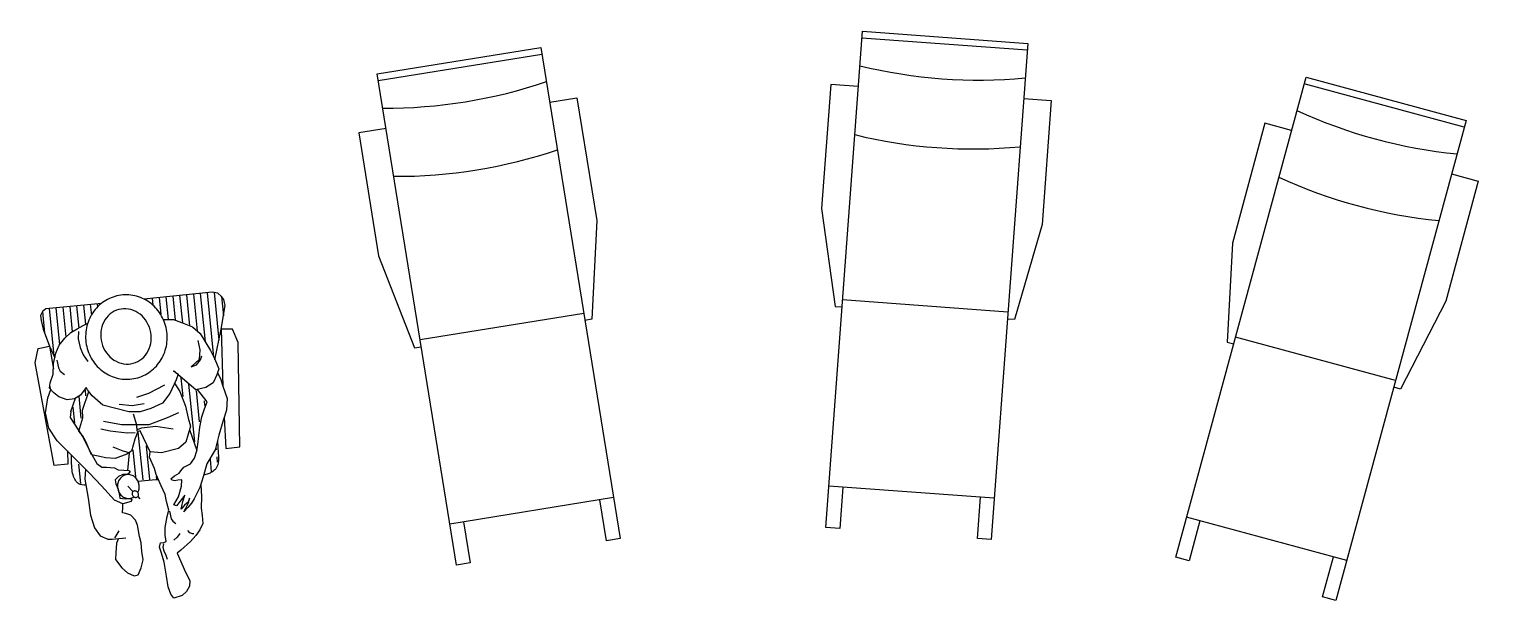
# Model space of a CAD drawing. Extents: x 25.14 to 30.52, y 62.05 to 64.18.
import ezdxf

# ---------------------------------------------------------------- set-up
doc = ezdxf.new("R2010")
doc.units = 0
doc.header["$LTSCALE"] = 1.5
doc.header["$MEASUREMENT"] = 0
doc.layers.get('0').update_dxf_attribs({"linetype": 'CONTINUOUS'})

# ---------------------------------------------------------------- blocks, each defined once
blk = doc.blocks.new('SOL')
for p, q in [((-0.6316, 0.1064), (-0.9872, 0.0302)), ((-0.1744, 0.1064), (-0.6316, 0.1064)), ((-0.1744, 0.0048), (-0.1744, 0.1064)), ((-1.6476, -0.6048), (-1.6476, 0.0048)), ((-0.9872, 0.0302), (-0.9872, 0.0048)), ((-0.9618, -0.6048), (-0.9618, 0.0048)), ((0.0034, -0.6048), (0.0034, 0.0048)), ((-0.9872, -0.6302), (-0.9872, -0.6048)), ((-0.6316, -0.7064), (-0.9872, -0.6302)), ((-0.1744, -0.6048), (-0.1744, -0.7064)), ((-0.1744, -0.7064), (-0.6316, -0.7064))]:
    blk.add_line(p, q)
blk.add_lwpolyline([(-1.6476, -0.046), (-1.8, -0.046), (-1.8, 0.0048), (0.0288, 0.0048), (0.0288, -0.6048), (-1.8, -0.6048), (-1.8, -0.554), (-1.6476, -0.554)])
for centre in [(1.4512, -0.3), (1.7052, -0.3)]:
    blk.add_arc(centre, 1.829, 170.4069, 189.5931)
blk = doc.blocks.new('HUV1')
for p, q in [((-0.1737, 0.7058), (-0.1025, 0.7058)), ((-0.1926, 0.655), (0.0456, 0.655)), ((-0.1906, 0.6804), (-0.0143, 0.6804)), ((-0.1926, 0.6296), (-0.0137, 0.6296)), ((-0.1926, 0.6042), (-0.0572, 0.6042)), ((0.2012, 0.6042), (0.2195, 0.6042)), ((0.3759, 0.6296), (0.3852, 0.6296)), ((0.4118, 0.6296), (0.4315, 0.6296)), ((0.4173, 0.6042), (0.4647, 0.6042)), ((-0.1926, 0.5788), (-0.0784, 0.5788)), ((-0.1926, 0.5534), (-0.0912, 0.5534)), ((0.1356, 0.5534), (0.3481, 0.5534)), ((0.1605, 0.5788), (0.2762, 0.5788)), ((-0.1926, 0.528), (-0.1036, 0.528)), ((-0.1926, 0.5026), (-0.1086, 0.5026)), ((0.1085, 0.528), (0.1783, 0.528)), ((-0.1926, 0.4772), (-0.1299, 0.4772)), ((-0.1926, 0.4518), (-0.1672, 0.4518)), ((-0.1926, 0.4264), (-0.1893, 0.4264)), ((0.461, 0.401), (0.4697, 0.401)), ((0.2925, 0.3502), (0.4682, 0.3502)), ((0.3456, 0.3756), (0.4689, 0.3756)), ((0.3551, 0.3248), (0.4541, 0.3248)), ((-0.1926, 0.2486), (-0.1809, 0.2486)), ((-0.1926, 0.2232), (-0.1535, 0.2232)), ((-0.1926, 0.1978), (-0.122, 0.1978)), ((-0.1926, 0.1724), (-0.1106, 0.1724)), ((0.1181, 0.1724), (0.1395, 0.1724)), ((-0.1926, 0.147), (-0.0991, 0.147)), ((-0.1926, 0.1216), (-0.0815, 0.1216)), ((0.1381, 0.147), (0.2199, 0.147)), ((0.1771, 0.1216), (0.2361, 0.1216)), ((0.3871, 0.1216), (0.4591, 0.1216)), ((-0.1926, 0.0962), (-0.0568, 0.0962)), ((-0.1926, 0.0708), (-0.0181, 0.0708)), ((-0.1848, 0.0454), (-0.1051, 0.0454)), ((0.0914, 0.0454), (0.101, 0.0454))]:
    blk.add_line(p, q)
for points in [[(0.0563, 0.6589), (-0.0538, 0.6925), (-0.1399, 0.716), (-0.1614, 0.7141), (-0.1731, 0.7063), (-0.1868, 0.6945), (-0.1926, 0.673), (-0.1926, 0.4213)], [(0.2694, 0.6712), (0.3842, 0.6666), (0.3837, 0.7179), (0.0011, 0.7505), (-0.0497, 0.7339), (-0.0538, 0.6925), (0.1567, 0.6784)], [(-0.1104, 0.4851), (-0.1068, 0.5215), (-0.0881, 0.5598), (-0.073, 0.5893), (-0.0463, 0.6143), (0.0203, 0.6454), (0.0538, 0.6581), (0.0896, 0.6694), (0.1115, 0.6602), (0.1397, 0.6437), (0.1532, 0.6151), (0.1582, 0.5777), (0.0806, 0.5032), (0.094, 0.5187), (0.1144, 0.5094), (0.1617, 0.4811), (0.1954, 0.4511), (0.2096, 0.4065), (0.2185, 0.3667), (0.214, 0.3249), (0.1957, 0.2741), (0.1808, 0.2323), (0.142, 0.1958), (0.1188, 0.181), (0.109, 0.177), (0.136, 0.154), (0.1468, 0.1308), (0.1478, 0.1032), (0.1339, 0.0737), (0.1169, 0.0569), (0.0987, 0.0437), (0.0796, 0.048), (0.049, 0.062), (0.0101, 0.0667), (-0.0269, 0.0793), (-0.055, 0.0944), (-0.0785, 0.1176), (-0.0969, 0.142), (-0.1078, 0.1667), (-0.1187, 0.1888), (-0.1255, 0.207)], [(0.1048, 0.663), (0.1261, 0.6718), (0.1545, 0.6779), (0.2018, 0.6896), (0.2436, 0.6826), (0.2804, 0.6663), (0.3327, 0.6457), (0.3847, 0.6261), (0.4337, 0.5902), (0.4794, 0.5729), (0.5166, 0.5567), (0.536, 0.5448), (0.5565, 0.532), (0.572, 0.52), (0.5862, 0.5054), (0.6007, 0.4895), (0.5879, 0.498), (0.5673, 0.5109), (0.5522, 0.5142), (0.566, 0.5083), (0.5766, 0.4936), (0.5896, 0.4805), (0.5794, 0.4837), (0.5617, 0.4895), (0.5402, 0.4988), (0.5595, 0.4794), (0.5751, 0.4649), (0.5705, 0.4547), (0.5436, 0.4749), (0.5054, 0.49), (0.4823, 0.4941), (0.4818, 0.4791), (0.4833, 0.4677), (0.48, 0.4575), (0.4752, 0.4538), (0.4657, 0.4685), (0.4575, 0.4857), (0.4487, 0.4929), (0.4367, 0.5061), (0.4272, 0.5308), (0.4076, 0.5477), (0.3821, 0.5593), (0.3593, 0.5649), (0.2961, 0.5788), (0.2595, 0.5903), (0.2314, 0.6029), (0.207, 0.6146), (0.1574, 0.5838)], [(-0.0209, 0.6038), (0.013, 0.6075), (0.0484, 0.6013), (0.0732, 0.5696), (0.0674, 0.5894), (0.0507, 0.6064), (0.0365, 0.6123)], [(0.3537, 0.6378), (0.3772, 0.6376), (0.3964, 0.6369), (0.4118, 0.6358), (0.4238, 0.6343), (0.4332, 0.6325), (0.4404, 0.6302), (0.4459, 0.6276), (0.4503, 0.6246), (0.4542, 0.6214), (0.4575, 0.6179), (0.4604, 0.6142), (0.4629, 0.6104), (0.465, 0.6066), (0.4668, 0.6028), (0.4683, 0.5991), (0.4696, 0.5957), (0.4707, 0.5923), (0.4716, 0.5884), (0.4723, 0.5831), (0.4729, 0.5754), (0.4729, 0.5754)], [(0.1266, 0.5022), (0.1592, 0.5186), (0.2139, 0.5346), (0.2588, 0.5398), (0.2898, 0.5448), (0.3458, 0.5218), (0.367, 0.4925), (0.3757, 0.4286), (0.3683, 0.3882), (0.288, 0.3591), (0.2894, 0.3502), (0.3164, 0.3362), (0.3596, 0.3202), (0.3689, 0.3019), (0.3795, 0.2571), (0.3743, 0.2229), (0.3675, 0.2026), (0.3575, 0.1721), (0.3064, 0.1566), (0.2843, 0.1458), (0.2671, 0.1351), (0.2187, 0.1545), (0.1911, 0.156), (0.1257, 0.1854)], [(0.3014, 0.5401), (0.3811, 0.5596)], [(0.5075, 0.5606), (0.5505, 0.5593), (0.5933, 0.5544), (0.6209, 0.5544), (0.6496, 0.554), (0.6716, 0.5412), (0.6908, 0.5243), (0.7117, 0.5025), (0.7396, 0.4644), (0.7487, 0.4497), (0.8221, 0.4725), (0.8542, 0.4862), (0.8744, 0.4819), (0.8924, 0.47), (0.9056, 0.4518), (0.9128, 0.4206), (0.8971, 0.4114), (0.8683, 0.4039), (0.8297, 0.4025), (0.7771, 0.3981), (0.7433, 0.3918), (0.7209, 0.3874), (0.7057, 0.3919), (0.7052, 0.4044), (0.7024, 0.4129), (0.6788, 0.4121), (0.6511, 0.415), (0.6116, 0.4261), (0.5887, 0.4353), (0.5563, 0.4291), (0.5303, 0.4267), (0.4966, 0.4155), (0.4531, 0.4013), (0.4306, 0.398), (0.3874, 0.3839), (0.3683, 0.3882)], [(0.236, 0.5063), (0.2501, 0.4631), (0.2691, 0.3936), (0.2643, 0.3483), (0.2588, 0.2929), (0.24, 0.228)], [(0.685, 0.5176), (0.6837, 0.5126), (0.679, 0.5038), (0.6707, 0.4971)], [(0.1297, 0.4648), (0.1545, 0.403), (0.1651, 0.3583)], [(0.2936, 0.4808), (0.2783, 0.4176), (0.2788, 0.3649), (0.2834, 0.3475)], [(0.5926, 0.4365), (0.6212, 0.4401), (0.6299, 0.4454), (0.6396, 0.4558)], [(0.6779, 0.4661), (0.6908, 0.4551), (0.7003, 0.4419)], [(0.1903, 0.3832), (0.1934, 0.3392), (0.1836, 0.2926)], [(0.4734, 0.4079), (0.4733, 0.3987), (0.4729, 0.3576), (0.4727, 0.3332)], [(0.7103, 0.4032), (0.7219, 0.3986), (0.7354, 0.4016), (0.7528, 0.4072), (0.7667, 0.4102)], [(0.2234, 0.3403), (0.2643, 0.3483), (0.2884, 0.3466)], [(0.2666, 0.2165), (0.2769, 0.2494), (0.2908, 0.3102), (0.2922, 0.3403)], [(0.5275, 0.3262), (0.5362, 0.3331)], [(0.1916, 0.1123), (0.2129, 0.1081), (0.2868, 0.1459), (0.3475, 0.1692), (0.392, 0.1884), (0.4064, 0.2054), (0.4083, 0.223), (0.4133, 0.2519), (0.4219, 0.2637), (0.4261, 0.285), (0.4291, 0.3026), (0.4353, 0.3079), (0.4432, 0.2971), (0.4414, 0.2794), (0.447, 0.2632), (0.4575, 0.2499), (0.4725, 0.2505), (0.4938, 0.2573), (0.5173, 0.2596), (0.5263, 0.2599), (0.5317, 0.2788), (0.5312, 0.2938), (0.5348, 0.3029), (0.5434, 0.3007), (0.5485, 0.2694), (0.532, 0.2401), (0.4744, 0.1979), (0.4232, 0.1569), (0.3609, 0.107), (0.2941, 0.0519), (0.2449, 0.0265), (0.1874, 0.0194), (0.1328, 0.0335), (0.1043, 0.0477)], [(0.3649, 0.3118), (0.3557, 0.2899), (0.338, 0.2542)], [(0.4285, 0.2995), (0.3649, 0.3118)], [(0.486, 0.2936), (0.5073, 0.3104)], [(0.6742, 0.2403), (0.6904, 0.2308), (0.7257, 0.2256), (0.7495, 0.2215), (0.7828, 0.2417), (0.8022, 0.261), (0.8164, 0.2841), (0.8144, 0.2991), (0.7889, 0.3121), (0.7609, 0.3222), (0.7298, 0.3211), (0.6982, 0.3214), (0.6747, 0.318), (0.6322, 0.314), (0.6134, 0.3093), (0.5928, 0.2935), (0.5845, 0.2757), (0.5813, 0.2645), (0.5611, 0.2673), (0.5485, 0.2694)], [(-0.1926, 0.2647), (-0.1926, 0.0591), (-0.1848, 0.0454), (-0.1711, 0.0376), (-0.1516, 0.0376), (-0.1203, 0.0415), (-0.0548, 0.0582), (-0.01, 0.0735)], [(0.4082, 0.1449), (0.444, 0.1391), (0.5154, 0.1442), (0.5781, 0.1464), (0.6264, 0.1568), (0.6573, 0.1744), (0.6725, 0.2011), (0.6744, 0.2162), (0.674, 0.2678)], [(0.6458, 0.2442), (0.6628, 0.2309), (0.6705, 0.2261)], [(-0.0979, 0.1706), (-0.0713, 0.1666), (-0.0388, 0.1702), (-0.0115, 0.1788), (0.0155, 0.1937)], [(0.1916, 0.1123), (0.1449, 0.1349)], [(0.4667, 0.1407), (0.4659, 0.1341), (0.4642, 0.1257), (0.4621, 0.1197), (0.4596, 0.1155), (0.4567, 0.1122), (0.4533, 0.1093), (0.4494, 0.1065), (0.4451, 0.1041), (0.4404, 0.1019), (0.4354, 0.1), (0.43, 0.0984), (0.4243, 0.0972), (0.4184, 0.0962), (0.4122, 0.0957), (0.4057, 0.0955), (0.3986, 0.0955), (0.3909, 0.0958), (0.3824, 0.0963), (0.3729, 0.0969), (0.3624, 0.0977), (0.3506, 0.0985)], [(0.3346, 0.0853), (0.3833, 0.0827), (0.3827, 0.0315), (0, 0), (-0.0508, 0.0168), (-0.0548, 0.0582), (0.0306, 0.0642)], [(-0.0018, 0.0802), (0.0271, 0.0838), (0.0405, 0.0878), (0.0539, 0.1034)]]:
    blk.add_lwpolyline(points)
for points in [[(-0.2155, 0.3383, 0.101727), (-0.2019, 0.2816, 0.099773), (-0.1666, 0.2338, 0.097129), (-0.1155, 0.203, 0.095339), (-0.0554, 0.1934, 0.095339), (0.004, 0.2068, 0.097129), (0.0531, 0.2408, 0.099773), (0.0853, 0.2907, 0.101727), (0.0952, 0.3482, 0.101727), (0.0817, 0.4049, 0.099773), (0.0463, 0.4527, 0.097129), (-0.0048, 0.4836, 0.095339), (-0.0649, 0.4932, 0.095339), (-0.1242, 0.4798, 0.097129), (-0.1734, 0.4458, 0.099773), (-0.2056, 0.3958, 0.101727)], [(-0.1638, 0.3252, 0.108144), (-0.1506, 0.2921, 0.101979), (-0.1235, 0.2657, 0.094322), (-0.088, 0.2515, 0.08954), (-0.0477, 0.2509, 0.08954), (-0.0097, 0.2645, 0.094322), (0.0193, 0.2894, 0.101979), (0.0364, 0.3231, 0.108144), (0.0382, 0.3587, 0.108144), (0.025, 0.3918, 0.101979), (-0.002, 0.4181, 0.094322), (-0.0376, 0.4323, 0.08954), (-0.0779, 0.4329, 0.08954), (-0.1158, 0.4194, 0.094322), (-0.1449, 0.3944, 0.101979), (-0.1619, 0.3608, 0.108144)], [(0.508, 0.3095, 0.113053), (0.5114, 0.3069, 0.103378), (0.516, 0.306, 0.09211), (0.5206, 0.3069, 0.085468), (0.5249, 0.3095, 0.085468), (0.5282, 0.3135, 0.09211), (0.5297, 0.3179, 0.103378), (0.5294, 0.3225, 0.113053), (0.5275, 0.3263, 0.113053), (0.524, 0.3288, 0.103378), (0.5195, 0.3297, 0.09211), (0.5149, 0.3288, 0.085468), (0.5105, 0.3262, 0.085468), (0.5073, 0.3223, 0.09211), (0.5058, 0.3178, 0.103378), (0.506, 0.3132, 0.113053)]]:
    blk.add_lwpolyline(points, format="xyb", close=True)
for points in [[(0.513, 0.3279, 0.06123), (0.5034, 0.3327, 0.090632), (0.4864, 0.3355, 0.090632), (0.4695, 0.332, 0.094881), (0.4556, 0.3231, 0.101581), (0.4463, 0.3098, 0.106886), (0.4433, 0.2946, 0.106886)], [(0.4433, 0.2946, 0.106886), (0.4469, 0.2795, 0.101581), (0.4567, 0.2665, 0.094881), (0.471, 0.2582, 0.090632), (0.488, 0.2554, 0.090632), (0.5049, 0.2588, 0.094881), (0.5188, 0.2677, 0.101581), (0.5281, 0.2811, 0.106886), (0.5311, 0.2963, 0.106886), (0.5275, 0.3114, 0.003968), (0.5272, 0.312, 0.094881)]]:
    blk.add_lwpolyline(points, format="xyb")

msp = doc.modelspace()

# ---------------------------------------------------------------- block references
for name, p, rotation in [('SOL', (28.2053, 64.1435), 85.80015400661632), ('SOL', (26.428, 63.9879), 99.18219635826226), ('SOL', (29.8311, 63.975), 74.82018612333441), ('HUV1', (25.161, 62.9541), 275.747855444994)]:
    msp.add_blockref(name, p, dxfattribs=dict(rotation=rotation))

doc.saveas('drawing.dxf')
